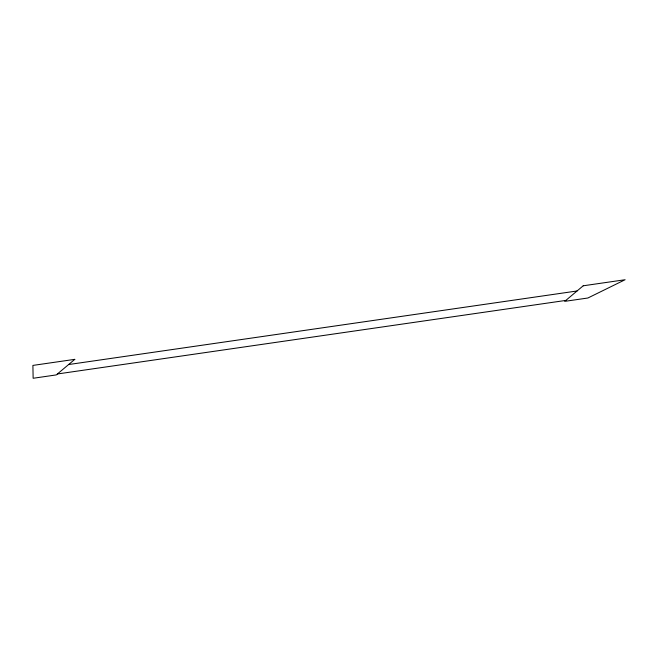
<?xml version="1.0" encoding="UTF-8"?>
<svg xmlns="http://www.w3.org/2000/svg" width="658" height="658" viewBox="0 0 658 658"><rect width="100%" height="100%" fill="white"/><g stroke="black" fill="none" stroke-linecap="round" stroke-linejoin="round"><path stroke-width="0.99" d="M68.621 364.54L577.05 290.984M57.419 373.974L565.839 300.418M74.79 359.35L56.3 374.912L33.139 378.268L32.9 365.412L74.79 359.35M583.21 285.794L564.72 301.356L587.882 298.008L625.1 279.732L583.21 285.794"/></g></svg>
